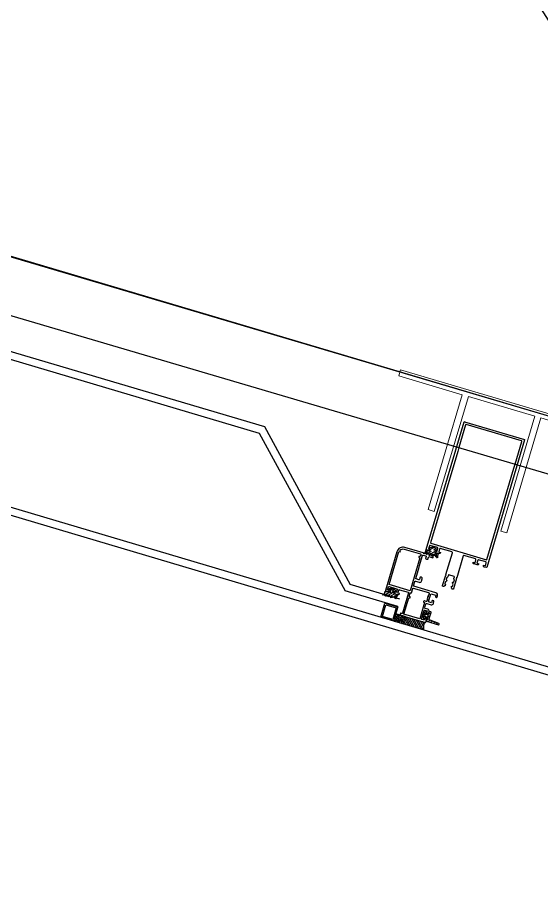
# Model space of a CAD drawing. Header units: millimetres. Extents: x 62878 to 70819, y -67946 to -61850.
# Drawn here: x 67459.6 to 67501, y -67181.6 to -67111.2 of the extents above; entities that cross this region are included whole.
import ezdxf

# ---------------------------------------------------------------- set-up
doc = ezdxf.new("R2010")
doc.units = ezdxf.units.MM
for name, color, linetype, lineweight in [('BAP', 41, 'Continuous', 30), ('Dog_dos_yeni', 63, 'Continuous', 5), ('DOGRAMA', 171, 'Continuous', 0)]:
    doc.layers.add(name, color=color, linetype=linetype, lineweight=lineweight)
doc.layers.add('DOĞRAMA-yeni', color=40, linetype='Continuous')
doc.layers.add('ÇATI K', color=254, linetype='Continuous')
pattern_1 = [(28.49896, (67391.16194, -67115.22764), (-0.07574642, 0.1395136), [])]

msp = doc.modelspace()

# ---------------------------------------------------------------- hatches: boundary and pattern name
at = {"layer": 'DOGRAMA', "lineweight": -2}
h = msp.add_hatch(dxfattribs=at)
h.set_pattern_fill('ANSI31', color=256, scale=0.05, angle=343.50275, style=0)
h.set_pattern_definition(pattern_1)
edge = h.paths.add_edge_path()
edge.add_arc((67491.792, -67153.538), 0.1, 303.49896, 343.49896)
edge.add_line((67491.888, -67153.567), (67491.937, -67153.401))
edge.add_line((67491.937, -67153.401), (67492.148, -67153.463))
edge.add_arc((67492.176, -67153.367), 0.1, 253.49896, 343.49896)
edge.add_line((67492.272, -67153.396), (67492.289, -67153.338))
edge.add_line((67492.289, -67153.338), (67492.174, -67153.304))
edge.add_line((67492.174, -67153.304), (67492.202, -67153.208))
edge.add_arc((67492.376, -67153.677), 0.5, 36.62906, 110.36886, ccw=False)
edge.add_line((67492.778, -67153.379), (67492.749, -67153.474))
edge.add_line((67492.749, -67153.474), (67492.634, -67153.44))
edge.add_line((67492.634, -67153.44), (67492.617, -67153.498))
edge.add_arc((67492.713, -67153.526), 0.1, 163.49896, 253.49896)
edge.add_line((67492.685, -67153.622), (67492.896, -67153.685))
edge.add_line((67492.896, -67153.685), (67492.85, -67153.838))
edge.add_line((67492.85, -67153.838), (67492.812, -67153.826))
edge.add_arc((67492.831, -67153.764), 0.065, 185.08962, 253.49896, ccw=False)
edge.add_arc((67492.734, -67153.773), 0.0327, 5.08962, 198.92924)
edge.add_arc((67492.933, -67153.707), 0.242, 198.30149, 243.80826)
edge.add_arc((67492.81, -67153.972), 0.05, -105.52888, 71.98435, ccw=False)
edge.add_arc((67492.962, -67153.687), 0.372, 206.99894, 243.65046, ccw=False)
edge.add_arc((67492.614, -67153.868), 0.02, 35.11329, 103.49896)
edge.add_line((67492.61, -67153.848), (67492.396, -67153.9))
edge.add_arc((67492.392, -67153.885), 0.015, 123.49896, 283.49896, ccw=False)
edge.add_line((67492.384, -67153.872), (67492.487, -67153.805))
edge.add_arc((67492.476, -67153.788), 0.02, 303.49896, 463.49896)
edge.add_line((67492.471, -67153.768), (67492.185, -67153.837))
edge.add_arc((67492.181, -67153.823), 0.015, 123.49896, 283.49896, ccw=False)
edge.add_line((67492.173, -67153.81), (67492.276, -67153.742))
edge.add_arc((67492.265, -67153.725), 0.02, 303.49896, 463.49896)
edge.add_line((67492.26, -67153.706), (67491.974, -67153.775))
edge.add_arc((67491.97, -67153.76), 0.015, 123.49896, 283.49896, ccw=False)
edge.add_line((67491.962, -67153.748), (67492.065, -67153.68))
edge.add_arc((67492.054, -67153.663), 0.02, 303.49896, 463.49896)
edge.add_line((67492.049, -67153.643), (67491.763, -67153.712))
edge.add_arc((67491.759, -67153.698), 0.015, 123.49896, 283.49896, ccw=False)
edge.add_line((67491.751, -67153.685), (67491.847, -67153.622))
edge = h.paths.add_edge_path(flags=16)
edge.add_line((67492.557, -67153.348), (67492.501, -67153.537))
edge.add_arc((67492.473, -67153.528), 0.03, 253.49896, 343.49896, ccw=False)
edge.add_line((67492.464, -67153.557), (67492.368, -67153.528))
edge.add_arc((67492.377, -67153.5), 0.03, 163.49896, 253.49896, ccw=False)
edge.add_line((67492.348, -67153.491), (67492.404, -67153.303))
edge.add_arc((67492.433, -67153.311), 0.03, 81.26539, 163.49896, ccw=False)
edge.add_arc((67492.376, -67153.677), 0.4, 65.73252, 81.26539, ccw=False)
edge.add_arc((67492.528, -67153.34), 0.03, -16.50104, 65.73252, ccw=False)
h = msp.add_hatch(dxfattribs=at)
h.set_pattern_fill('ANSI31', color=256, scale=0.05, angle=343.50275, style=0)
h.set_pattern_definition(pattern_1)
edge = h.paths.add_edge_path(flags=16)
edge.add_arc((67489.135, -67156.945), 0.4, 61.962, 85.03592, ccw=False)
edge.add_line((67489.323, -67156.592), (67489.251, -67156.833))
edge.add_line((67489.251, -67156.833), (67489.098, -67156.788))
edge.add_line((67489.098, -67156.788), (67489.169, -67156.546))
edge = h.paths.add_edge_path()
edge.add_arc((67489.135, -67156.945), 0.5, 36.62906, 110.36886, ccw=False)
edge.add_line((67489.536, -67156.646), (67489.508, -67156.742))
edge.add_line((67489.508, -67156.742), (67489.392, -67156.708))
edge.add_line((67489.392, -67156.708), (67489.375, -67156.766))
edge.add_arc((67489.471, -67156.794), 0.1, 163.49896, 253.49896)
edge.add_line((67489.443, -67156.89), (67489.654, -67156.952))
edge.add_line((67489.654, -67156.952), (67489.603, -67157.125))
edge.add_line((67489.603, -67157.125), (67489.565, -67157.114))
edge.add_arc((67489.583, -67157.052), 0.065, 185.08962, 253.49896, ccw=False)
edge.add_arc((67489.486, -67157.06), 0.0327, 5.08962, 198.92924)
edge.add_arc((67489.632, -67156.979), 0.199, 207.58274, 257.84864)
edge.add_arc((67489.574, -67157.221), 0.05, -105.52888, 71.98435, ccw=False)
edge.add_arc((67489.648, -67156.958), 0.323, 215.1133, 254.43961, ccw=False)
edge.add_arc((67489.367, -67157.155), 0.02, 35.1133, 103.49896)
edge.add_line((67489.362, -67157.136), (67489.148, -67157.187))
edge.add_arc((67489.145, -67157.172), 0.015, 123.49896, 283.49896, ccw=False)
edge.add_line((67489.136, -67157.16), (67489.239, -67157.092))
edge.add_arc((67489.228, -67157.075), 0.02, 303.49896, 463.49896)
edge.add_line((67489.223, -67157.056), (67488.937, -67157.125))
edge.add_arc((67488.934, -67157.11), 0.015, 123.49896, 283.49896, ccw=False)
edge.add_line((67488.925, -67157.097), (67489.028, -67157.029))
edge.add_arc((67489.017, -67157.013), 0.02, 303.49896, 463.49896)
edge.add_line((67489.012, -67156.993), (67488.726, -67157.062))
edge.add_arc((67488.723, -67157.047), 0.015, 123.49896, 283.49896, ccw=False)
edge.add_line((67488.715, -67157.035), (67488.817, -67156.967))
edge.add_arc((67488.806, -67156.95), 0.02, 303.49896, 463.49896)
edge.add_line((67488.801, -67156.931), (67488.515, -67157))
edge.add_arc((67488.512, -67156.985), 0.015, 123.49896, 283.49896, ccw=False)
edge.add_line((67488.504, -67156.972), (67488.599, -67156.909))
edge.add_arc((67488.544, -67156.826), 0.1, 303.49896, 343.49896)
edge.add_line((67488.64, -67156.854), (67488.695, -67156.668))
edge.add_line((67488.695, -67156.668), (67488.906, -67156.731))
edge.add_arc((67488.934, -67156.635), 0.1, 253.49896, 343.49896)
edge.add_line((67489.03, -67156.663), (67489.047, -67156.606))
edge.add_line((67489.047, -67156.606), (67488.932, -67156.572))
edge.add_line((67488.932, -67156.572), (67488.961, -67156.476))
h = msp.add_hatch(dxfattribs=at)
h.set_pattern_fill('AR-HBONE', color=256, scale=0.03, angle=343.50275, style=0)
h.set_pattern_definition([(28.49896, (67495.73818, -67122.94095), (0.04820196, 0.16271623), [0.36, -0.12]), (118.49896, (67495.84364, -67122.88369), (0.04820196, 0.16271623), [0.36, -0.12])])
h.paths.add_polyline_path([(67489.761, -67158.528), (67489.521, -67158.457), (67489.351, -67159.032), (67490.092, -67159.252), (67490.263, -67158.676)])
h = msp.add_hatch(dxfattribs=at)
h.set_pattern_fill('ANSI31', color=256, scale=0.04, angle=343.50275, style=0)
h.set_pattern_definition([(118.49896, (67621.50125, -67183.46181), (0.11161088, 0.06059713), [])])
h.paths.add_polyline_path([(67490.52, -67158.781, 0.414214), (67490.554, -67158.763), (67491.803, -67159.133, 0.153231), (67491.729, -67159.736), (67490.357, -67159.33)])
h.paths.add_polyline_path([(67490.263, -67158.676), (67490.502, -67158.747, 0.414214), (67490.52, -67158.781), (67490.357, -67159.33), (67490.092, -67159.252)])
h = msp.add_hatch(dxfattribs=at)
h.set_pattern_fill('ANSI31', color=256, scale=0.05, angle=343.50275, style=0)
h.set_pattern_definition(pattern_1)
edge = h.paths.add_edge_path(flags=16)
edge.add_arc((67492.462, -67158.77), 0.668, 156.62328, 170.37464)
edge.add_line((67491.803, -67158.658), (67492.076, -67158.739))
edge.add_line((67492.076, -67158.739), (67492.122, -67158.586))
edge.add_line((67492.122, -67158.586), (67491.848, -67158.505))
edge = h.paths.add_edge_path()
edge.add_line((67492.289, -67158.302), (67492.184, -67158.27))
edge.add_line((67492.184, -67158.27), (67492.116, -67158.5))
edge.add_line((67492.116, -67158.5), (67491.933, -67158.446))
edge.add_line((67491.933, -67158.446), (67491.967, -67158.331))
edge.add_line((67491.967, -67158.331), (67491.872, -67158.303))
edge.add_arc((67492.12, -67158.669), 0.442, 124.19131, 202.80661)
edge.add_line((67491.713, -67158.84), (67491.808, -67158.868))
edge.add_line((67491.808, -67158.868), (67491.843, -67158.753))
edge.add_line((67491.843, -67158.753), (67492.025, -67158.807))
edge.add_line((67492.025, -67158.807), (67491.957, -67159.037))
edge.add_line((67491.957, -67159.037), (67492.912, -67159.33))
edge.add_arc((67492.926, -67159.282), 0.05, 253.49896, 426.78912)
edge.add_line((67492.946, -67159.236), (67492.241, -67158.971))
edge.add_arc((67492.275, -67158.877), 0.1, 163.49896, 249.92423, ccw=False)
edge.add_line((67492.179, -67158.849), (67492.323, -67158.364))
edge.add_arc((67492.275, -67158.35), 0.05, 343.49896, 433.49896)

# ---------------------------------------------------------------- linework, layer by layer
msp.add_lwpolyline([(68896.021, -63031.435), (69030.259, -63071.184), (69185.279, -62547.653), (68892.999, -62461.107, 1.044368), (68063.198, -62298.73, 0.204375), (63106.96, -62494.783, 0.353953), (62932.94, -62997.825), (63753.185, -65779.598), (64154.954, -67142.153), (65336.723, -66792.622), (65336.7, -66829.112), (65270.535, -66829.071, 0.626789), (65270.199, -67369.071), (65531.845, -67369.234, 0.926242), (66130.088, -67369.606), (66391.733, -67369.769, 0.626743), (66392.069, -66829.769), (66326.147, -66829.728), (66326.17, -66793.238), (67506.156, -67144.128), (68467.025, -63899.086), (68625.204, -63946.037), (68896.024, -63031.423)], format="xyb")
at = {"layer": 'BAP'}
msp.add_lwpolyline([(67429.45, -67121.407), (67506.156, -67144.128, 1)], format="xyb", close=True, dxfattribs=at)
at = {"layer": 'Dog_dos_yeni'}
msp.add_lwpolyline([(67489.906, -67139.13), (67506.206, -67143.959), (67506.064, -67144.438), (67501.03, -67142.947), (67498.332, -67152.056), (67497.853, -67151.914), (67500.551, -67142.805), (67495.278, -67141.243), (67492.579, -67150.352), (67492.1, -67150.209), (67494.798, -67141.101), (67489.764, -67139.61), (67489.906, -67139.13)], close=True, dxfattribs=at)
at = {"layer": 'DOGRAMA', "lineweight": -2}
for q in [(67489.521, -67158.457), (67490.092, -67159.252), (67490.092, -67159.252)]:
    msp.add_line((67490.263, -67158.676), q, dxfattribs=at)
msp.add_lwpolyline([(66522.144, -66852.653), (67506.156, -67144.128), (68892.83, -62461.057)], dxfattribs=at)
at = {"layer": 'DOGRAMA', "lineweight": -2, "ltscale": 0.5}
for points in [[(67493.069, -67153.626, -0.414214), (67492.945, -67153.693), (67492.705, -67153.622, -0.414214), (67492.638, -67153.498), (67492.644, -67153.479), (67492.788, -67153.521), (67492.859, -67153.282, 0.414214), (67492.825, -67153.219), (67492.566, -67153.143), (67492.546, -67153.105), (67492.508, -67153.126), (67492.249, -67153.049, 0.414214), (67492.187, -67153.083), (67492.116, -67153.322), (67492.26, -67153.365), (67492.254, -67153.384, -0.414214), (67492.13, -67153.452), (67491.967, -67153.403, -0.414214), (67491.947, -67153.366), (67494.941, -67143.26, -0.414214), (67494.978, -67143.24), (67499.714, -67144.643, -0.414214), (67499.735, -67144.68), (67496.741, -67154.786, -0.414214), (67496.704, -67154.806), (67496.541, -67154.758, -0.414214), (67496.473, -67154.634), (67496.479, -67154.615), (67496.623, -67154.657), (67496.694, -67154.418, 0.414214), (67496.66, -67154.355), (67496.401, -67154.279), (67496.381, -67154.242), (67496.344, -67154.262), (67496.085, -67154.185, 0.414214), (67496.023, -67154.219), (67495.952, -67154.459), (67496.095, -67154.501), (67496.09, -67154.52, -0.414214), (67495.965, -67154.588), (67495.726, -67154.517, -0.414214), (67495.658, -67154.392), (67495.664, -67154.373), (67495.808, -67154.416), (67495.879, -67154.176, 0.414214), (67495.845, -67154.114), (67495.417, -67153.987), (67495.396, -67153.95), (67495.359, -67153.97), (67494.934, -67153.844, 0.414214), (67494.872, -67153.878), (67494.361, -67155.604), (67494.323, -67155.624), (67494.344, -67155.661), (67494.099, -67156.486, -0.414214), (67494.037, -67156.52), (67494.009, -67156.511, -0.198912), (67493.98, -67156.487), (67493.932, -67156.399, -0.198912), (67493.928, -67156.361), (67493.95, -67156.285), (67493.979, -67156.294, 0.414214), (67494.016, -67156.274), (67494.065, -67156.111), (67494.034, -67156.054, -0.198912), (67494.03, -67156.016), (67494.053, -67155.94), (67494.081, -67155.949, 0.414214), (67494.119, -67155.928), (67494.167, -67155.765), (67494.136, -67155.709, -0.198912), (67494.132, -67155.671), (67494.169, -67155.547, 0.414214), (67494.149, -67155.51), (67493.727, -67155.385, 0.414214), (67493.69, -67155.405), (67493.653, -67155.529, -0.198912), (67493.629, -67155.559), (67493.572, -67155.589), (67493.524, -67155.752, 0.414214), (67493.544, -67155.79), (67493.573, -67155.798), (67493.551, -67155.874, -0.198912), (67493.527, -67155.904), (67493.47, -67155.935), (67493.422, -67156.098, 0.414214), (67493.442, -67156.135), (67493.471, -67156.143), (67493.448, -67156.219, -0.198912), (67493.424, -67156.249), (67493.336, -67156.297, -0.198912), (67493.298, -67156.301), (67493.27, -67156.292, -0.414214), (67493.237, -67156.23), (67493.481, -67155.406), (67493.518, -67155.386), (67493.498, -67155.348), (67494.009, -67153.622, 0.414214), (67493.975, -67153.56), (67493.55, -67153.434), (67493.53, -67153.397), (67493.493, -67153.417), (67493.064, -67153.29, 0.414214), (67493.002, -67153.324), (67492.931, -67153.564), (67493.075, -67153.606)], [(67498.88, -67146.93), (67498.98, -67146.595), (67499.511, -67144.802, 0.414214), (67499.491, -67144.765), (67495.099, -67143.464, 0.414214), (67495.062, -67143.484), (67494.531, -67145.277), (67494.432, -67145.612), (67492.29, -67152.842, 0.414214), (67492.31, -67152.879), (67496.702, -67154.18, 0.414214), (67496.739, -67154.16)], [(67488.995, -67156.611), (67488.869, -67156.574), (67488.94, -67156.334, -0.414214), (67489.002, -67156.301), (67489.597, -67156.477, -0.414214), (67489.63, -67156.539), (67489.559, -67156.778), (67489.433, -67156.741, 0.668097), (67489.4, -67156.782), (67489.439, -67156.853, 0.198962), (67489.468, -67156.877), (67489.708, -67156.948, 0.372839), (67489.827, -67156.894, 0.45685), (67489.809, -67156.852), (67489.694, -67156.818), (67489.762, -67156.588, -0.414214), (67489.824, -67156.554), (67490.514, -67156.759, -0.414214), (67490.535, -67156.796), (67490.052, -67158.426, -0.414214), (67490.014, -67158.446), (67489.928, -67158.421, 0.414214), (67489.891, -67158.441), (67489.865, -67158.527, 0.414214), (67489.885, -67158.565), (67491.87, -67159.153, 0.414214), (67491.908, -67159.132), (67491.973, -67158.913, 0.198962), (67491.969, -67158.874), (67491.903, -67158.799, 0.668048), (67491.848, -67158.804), (67491.798, -67158.975), (67491.606, -67158.918, -0.414214), (67491.572, -67158.856), (67491.763, -67158.213, -0.414214), (67491.825, -67158.18), (67492.016, -67158.236), (67491.966, -67158.407, 0.668048), (67492.009, -67158.442), (67492.105, -67158.414, 0.19911), (67492.129, -67158.384), (67492.16, -67158.279, 0.414214), (67492.066, -67158.105), (67491.864, -67158.045, -0.414214), (67491.831, -67157.983), (67491.919, -67157.686, -0.414214), (67491.981, -67157.652), (67492.317, -67157.752, 0.414214), (67492.503, -67157.65), (67492.551, -67157.487, 0.414214), (67492.518, -67157.425), (67492.441, -67157.403, 0.414214), (67492.416, -67157.416), (67492.365, -67157.589), (67492.125, -67157.518), (67492.315, -67156.875), (67492.699, -67156.989), (67492.671, -67157.085, 0.414214), (67492.704, -67157.147), (67492.752, -67157.161, 0.414214), (67492.814, -67157.127), (67492.837, -67157.051, 0.414214), (67492.702, -67156.802), (67490.957, -67156.285, -0.414214), (67490.937, -67156.248), (67491.041, -67155.898, -0.414214), (67491.078, -67155.878), (67491.385, -67155.969, 0.414214), (67491.571, -67155.867), (67491.622, -67155.695, 0.414214), (67491.555, -67155.57), (67491.536, -67155.565), (67491.488, -67155.551, 0.414214), (67491.45, -67155.571), (67491.396, -67155.753, -0.414214), (67491.359, -67155.773), (67491.129, -67155.705, -0.414214), (67491.109, -67155.668), (67491.371, -67154.781), (67491.351, -67154.744), (67491.388, -67154.723), (67491.651, -67153.836, -0.414214), (67491.688, -67153.816), (67491.919, -67153.884, -0.414214), (67491.939, -67153.922), (67491.893, -67154.075, 0.414214), (67491.914, -67154.112), (67491.962, -67154.127), (67491.981, -67154.132, 0.414214), (67492.105, -67154.065), (67492.146, -67153.926), (67492.453, -67154.017, 0.414214), (67492.49, -67153.996), (67492.496, -67153.977, 0.414214), (67492.429, -67153.853), (67490.242, -67153.205, 0.414214), (67489.621, -67153.543), (67488.709, -67156.62, 0.414214), (67488.729, -67156.658), (67488.892, -67156.706, 0.19911), (67488.93, -67156.702), (67489.001, -67156.663, 0.668097)]]:
    msp.add_lwpolyline(points, format="xyb", close=True, dxfattribs=at)
msp.add_lwpolyline([(67489.858, -67153.418, -0.26214), (67490.203, -67153.34), (67491.478, -67153.717, -0.414214), (67491.512, -67153.779), (67491.466, -67153.933), (67491.418, -67153.919, 0.414214), (67491.356, -67153.952), (67491.35, -67153.972, 0.414214), (67491.371, -67154.009), (67491.438, -67154.029), (67490.662, -67156.646), (67489.004, -67156.155), (67489.779, -67153.537), (67489.846, -67153.557, 0.414214), (67489.883, -67153.537), (67489.889, -67153.518, 0.361813), (67489.864, -67153.459)], format="xyb", dxfattribs=at)
at = {"layer": 'DOGRAMA', "lineweight": -2}
for points in [[(67491.847, -67153.622, 0.176327), (67491.888, -67153.567), (67491.937, -67153.401), (67492.148, -67153.463, 0.414214), (67492.272, -67153.396), (67492.289, -67153.338), (67492.174, -67153.304), (67492.202, -67153.208, -0.333333), (67492.778, -67153.379), (67492.749, -67153.474), (67492.634, -67153.44), (67492.617, -67153.498, 0.414214), (67492.685, -67153.622), (67492.896, -67153.685), (67492.85, -67153.838), (67492.812, -67153.826, -0.307685), (67492.766, -67153.77, 1.128702), (67492.703, -67153.783, 0.201212), (67492.826, -67153.925, -0.978531), (67492.797, -67154.021, -0.1613), (67492.631, -67153.856, 0.307572), (67492.61, -67153.848), (67492.396, -67153.9, -0.8391), (67492.384, -67153.872), (67492.487, -67153.805, 0.8391), (67492.471, -67153.768), (67492.185, -67153.837, -0.8391), (67492.173, -67153.81), (67492.276, -67153.742, 0.8391), (67492.26, -67153.706), (67491.974, -67153.775, -0.8391), (67491.962, -67153.748), (67492.065, -67153.68, 0.8391), (67492.049, -67153.643), (67491.763, -67153.712, -0.8391), (67491.751, -67153.685)], [(67488.961, -67156.476, -0.333333), (67489.536, -67156.646), (67489.508, -67156.742), (67489.392, -67156.708), (67489.375, -67156.766, 0.414214), (67489.443, -67156.89), (67489.654, -67156.952), (67489.603, -67157.125), (67489.565, -67157.114, -0.307685), (67489.519, -67157.057, 1.128702), (67489.455, -67157.071, 0.222912), (67489.59, -67157.173, -0.978531), (67489.561, -67157.269, -0.173298), (67489.383, -67157.144, 0.307572), (67489.362, -67157.136), (67489.148, -67157.187, -0.8391), (67489.136, -67157.16), (67489.239, -67157.092, 0.8391), (67489.223, -67157.056), (67488.937, -67157.125, -0.8391), (67488.925, -67157.097), (67489.028, -67157.029, 0.8391), (67489.012, -67156.993), (67488.726, -67157.062, -0.8391), (67488.715, -67157.035), (67488.817, -67156.967, 0.8391), (67488.801, -67156.931), (67488.515, -67157, -0.8391), (67488.504, -67156.972), (67488.599, -67156.909, 0.176327), (67488.64, -67156.854), (67488.695, -67156.668), (67488.906, -67156.731, 0.414214), (67489.03, -67156.663), (67489.047, -67156.606), (67488.932, -67156.572)], [(67489.169, -67156.546, -0.101021), (67489.323, -67156.592), (67489.251, -67156.833), (67489.098, -67156.788)], [(67489.169, -67156.546, -0.101021), (67489.323, -67156.592), (67489.251, -67156.833), (67489.098, -67156.788)], [(67492.289, -67158.302), (67492.184, -67158.27), (67492.116, -67158.5), (67491.933, -67158.446), (67491.967, -67158.331), (67491.872, -67158.303, 0.357143), (67491.713, -67158.84), (67491.808, -67158.868), (67491.843, -67158.753), (67492.025, -67158.807), (67491.957, -67159.037), (67492.912, -67159.33, 0.943095), (67492.946, -67159.236), (67492.241, -67158.971, -0.396056), (67492.179, -67158.849), (67492.323, -67158.364, 0.414214)], [(67491.848, -67158.505, 0.060074), (67491.803, -67158.658), (67492.076, -67158.739), (67492.122, -67158.586)]]:
    msp.add_lwpolyline(points, format="xyb", close=True, dxfattribs=at)
at = {"layer": 'DOGRAMA', "linetype": 'ByBlock', "lineweight": -2}
msp.add_lwpolyline([(67492.085, -67157.125, 1), (67492.068, -67157.183), (67492.045, -67157.259, 1), (67492.028, -67157.317), (67491.987, -67157.456, -0.414214), (67491.925, -67157.49), (67491.791, -67157.45, 0.414214), (67491.728, -67157.484), (67491.723, -67157.503, 0.414214), (67491.743, -67157.54), (67491.81, -67157.56), (67491.424, -67158.864), (67490.177, -67158.495), (67490.564, -67157.191), (67490.631, -67157.211, 0.414214), (67490.668, -67157.19), (67490.677, -67157.162, 0.414214), (67490.643, -67157.099), (67490.595, -67157.085), (67490.672, -67156.826, -0.414214), (67490.709, -67156.806), (67490.738, -67156.815, 0.414214), (67490.775, -67156.794), (67490.877, -67156.449, -0.414214), (67490.914, -67156.429), (67492.132, -67156.79, -0.414214), (67492.166, -67156.852), (67492.114, -67157.027), (67492.071, -67157.038), (67492.101, -67157.069)], format="xyb", close=True, dxfattribs=at)
at = {"layer": 'DOGRAMA', "lineweight": -2}
msp.add_arc((67492.728, -67159.553), 1.016, 155.53783, 190.38473, dxfattribs=at)
at = {"layer": 'DOĞRAMA-yeni', "color": 122}
for p, q in [((67447.636, -67134.315), (67479.119, -67143.634)), ((67447.704, -67134.961), (67478.71, -67144.138)), ((67426.279, -67140.3), (67519.233, -67167.905)), ((67426.205, -67140.903), (67519.638, -67168.651)), ((67479.119, -67143.634), (67485.915, -67156.144)), ((67478.71, -67144.138), (67485.506, -67156.649)), ((67489.86, -67157.312), (67485.915, -67156.144)), ((67489.69, -67157.887), (67485.506, -67156.649))]:
    msp.add_line(p, q, dxfattribs=at)
for points in [[(67489.351, -67159.032), (67488.344, -67158.734), (67488.673, -67157.622), (67489.68, -67157.92)], [(67489.283, -67158.908), (67488.468, -67158.666), (67488.741, -67157.746), (67489.556, -67157.987)]]:
    msp.add_lwpolyline(points, close=True, dxfattribs=at)
at = {"layer": 'ÇATI K', "color": 0}
msp.add_line((67513.159, -67150.8), (66761.639, -66929.276), dxfattribs=at)

doc.saveas('drawing.dxf')
